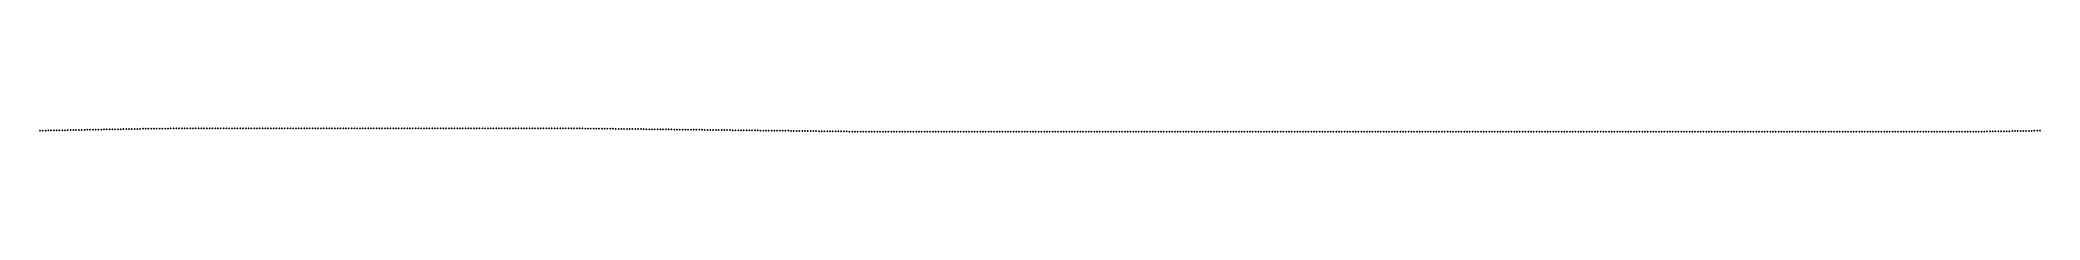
# Model space of a CAD drawing. Header units: metres. Extents: x 0 to 360, y 0 to 0.
import ezdxf

# ---------------------------------------------------------------- set-up
doc = ezdxf.new("R2010")
doc.units = ezdxf.units.M

msp = doc.modelspace()

# ---------------------------------------------------------------- linework, layer by layer
for p in [(0, 0.01), (0.5, 0.02), (1, 0.02), (1.5, 0.03), (2, 0.04), (2.5, 0.05), (3, 0.05), (3.5, 0.06), (4, 0.07), (4.5, 0.08), (5, 0.09), (5.5, 0.1), (6, 0.11), (6.5, 0.12), (7, 0.13), (7.5, 0.14), (8, 0.14), (8.5, 0.15), (9, 0.16), (9.5, 0.17), (10, 0.18), (10.5, 0.19), (11, 0.2), (11.5, 0.21), (12, 0.22), (12.5, 0.23), (13, 0.23), (13.5, 0.24), (14, 0.25), (14.5, 0.26), (15, 0.27), (15.5, 0.28), (16, 0.29), (16.5, 0.3), (17, 0.3), (17.5, 0.31), (18, 0.32), (18.5, 0.33), (19, 0.33), (19.5, 0.34), (20, 0.35), (20.5, 0.35), (21, 0.36), (21.5, 0.37), (22, 0.37), (22.5, 0.38), (23, 0.38), (23.5, 0.39), (24, 0.39), (24.5, 0.4), (25, 0.4), (25.5, 0.4), (26, 0.41), (26.5, 0.41), (27, 0.41), (27.5, 0.42), (28, 0.42), (28.5, 0.42), (29, 0.42), (29.5, 0.43), (30, 0.43), (30.5, 0.43), (31, 0.43), (31.5, 0.43), (32, 0.43), (32.5, 0.43), (33, 0.43), (33.5, 0.43), (34, 0.43), (34.5, 0.43), (35, 0.43), (35.5, 0.43), (36, 0.43), (36.5, 0.43), (37, 0.43), (37.5, 0.43), (38, 0.43), (38.5, 0.43), (39, 0.43), (39.5, 0.43), (40, 0.43), (40.5, 0.43), (41, 0.43), (41.5, 0.43), (42, 0.43), (42.5, 0.43), (43, 0.43), (43.5, 0.43), (44, 0.43), (44.5, 0.43), (45, 0.43), (45.5, 0.43), (46, 0.43), (46.5, 0.43), (47, 0.43), (47.5, 0.43), (48, 0.43), (48.5, 0.43), (49, 0.43), (49.5, 0.43), (50, 0.43), (50.5, 0.43), (51, 0.43), (51.5, 0.43), (52, 0.43), (52.5, 0.43), (53, 0.43), (53.5, 0.43), (54, 0.43), (54.5, 0.43), (55, 0.43), (55.5, 0.43), (56, 0.43), (56.5, 0.43), (57, 0.43), (57.5, 0.43), (58, 0.43), (58.5, 0.43), (59, 0.43), (59.5, 0.43), (60, 0.43), (60.5, 0.43), (61, 0.43), (61.5, 0.43), (62, 0.43), (62.5, 0.43), (63, 0.43), (63.5, 0.43), (64, 0.43), (64.5, 0.43), (65, 0.43), (65.5, 0.43), (66, 0.43), (66.5, 0.43), (67, 0.43), (67.5, 0.43), (68, 0.43), (68.5, 0.43), (69, 0.43), (69.5, 0.43), (70, 0.43), (70.5, 0.43), (71, 0.43), (71.5, 0.43), (72, 0.43), (72.5, 0.43), (73, 0.43), (73.5, 0.43), (74, 0.43), (74.5, 0.43), (75, 0.43), (75.5, 0.43), (76, 0.43), (76.5, 0.43), (77, 0.43), (77.5, 0.43), (78, 0.43), (78.5, 0.43), (79, 0.43), (79.5, 0.43), (80, 0.43), (80.5, 0.43), (81, 0.43), (81.5, 0.43), (82, 0.43), (82.5, 0.43), (83, 0.43), (83.5, 0.43), (84, 0.43), (84.5, 0.43), (85, 0.43), (85.5, 0.43), (86, 0.43), (86.5, 0.43), (87, 0.43), (87.5, 0.43), (88, 0.43), (88.5, 0.43), (89, 0.43), (89.5, 0.43), (90, 0.43), (90.5, 0.43), (91, 0.43), (91.5, 0.43), (92, 0.42), (92.5, 0.42), (93, 0.42), (93.5, 0.42), (94, 0.41), (94.5, 0.41), (95, 0.41), (95.5, 0.41), (96, 0.4), (96.5, 0.4), (97, 0.39), (97.5, 0.39), (98, 0.38), (98.5, 0.38), (99, 0.37), (99.5, 0.37), (100, 0.36), (100.5, 0.36), (101, 0.35), (101.5, 0.35), (102, 0.34), (102.5, 0.33), (103, 0.33), (103.5, 0.32), (104, 0.32), (104.5, 0.31), (105, 0.31), (105.5, 0.3), (106, 0.29), (106.5, 0.29), (107, 0.28), (107.5, 0.28), (108, 0.27), (108.5, 0.27), (109, 0.26), (109.5, 0.25), (110, 0.25), (110.5, 0.24), (111, 0.24), (111.5, 0.23), (112, 0.23), (112.5, 0.22), (113, 0.21), (113.5, 0.21), (114, 0.2), (114.5, 0.2), (115, 0.19), (115.5, 0.19), (116, 0.18), (116.5, 0.17), (117, 0.17), (117.5, 0.16), (118, 0.16), (118.5, 0.15), (119, 0.15), (119.5, 0.14), (120, 0.13), (120.5, 0.13), (121, 0.12), (121.5, 0.12), (122, 0.11), (122.5, 0.1), (123, 0.1), (123.5, 0.09), (124, 0.09), (124.5, 0.08), (125, 0.08), (125.5, 0.07), (126, 0.06), (126.5, 0.06), (127, 0.05), (127.5, 0.05), (128, 0.04), (128.5, 0.04), (129, 0.03), (129.5, 0.02), (130, 0.02), (130.5, 0.01), (131, 0.01), (131.5, 0), (132, 0), (132.5, -0.01), (133, -0.02), (133.5, -0.02), (134, -0.03), (134.5, -0.03), (135, -0.04), (135.5, -0.04), (136, -0.05), (136.5, -0.06), (137, -0.06), (137.5, -0.07), (138, -0.07), (138.5, -0.08), (139, -0.08), (139.5, -0.09), (140, -0.1), (140.5, -0.1), (141, -0.11), (141.5, -0.11), (142, -0.12), (142.5, -0.12), (143, -0.13), (143.5, -0.14), (144, -0.14), (144.5, -0.15), (145, -0.15), (145.5, -0.16), (146, -0.16), (146.5, -0.17), (147, -0.17), (147.5, -0.17), (148, -0.18), (148.5, -0.18), (149, -0.18), (149.5, -0.19), (150, -0.19), (150.5, -0.19), (151, -0.19), (151.5, -0.2), (152, -0.2), (152.5, -0.2), (153, -0.2), (153.5, -0.2), (154, -0.2), (154.5, -0.2), (155, -0.2), (155.5, -0.2), (156, -0.2), (156.5, -0.2), (157, -0.2), (157.5, -0.2), (158, -0.2), (158.5, -0.2), (159, -0.2), (159.5, -0.2), (160, -0.2), (160.5, -0.2), (161, -0.2), (161.5, -0.2), (162, -0.2), (162.5, -0.2), (163, -0.2), (163.5, -0.2), (164, -0.2), (164.5, -0.2), (165, -0.2), (165.5, -0.2), (166, -0.2), (166.5, -0.2), (167, -0.2), (167.5, -0.2), (168, -0.2), (168.5, -0.2), (169, -0.2), (169.5, -0.2), (170, -0.2), (170.5, -0.2), (171, -0.2), (171.5, -0.2), (172, -0.2), (172.5, -0.2), (173, -0.2), (173.5, -0.2), (174, -0.2), (174.5, -0.2), (175, -0.2), (175.5, -0.2), (176, -0.2), (176.5, -0.2), (177, -0.2), (177.5, -0.2), (178, -0.2), (178.5, -0.2), (179, -0.2), (179.5, -0.2), (180, -0.2), (180.5, -0.2), (181, -0.2), (181.5, -0.2), (182, -0.2), (182.5, -0.2), (183, -0.2), (183.5, -0.2), (184, -0.2), (184.5, -0.2), (185, -0.2), (185.5, -0.2), (186, -0.2), (186.5, -0.2), (187, -0.2), (187.5, -0.2), (188, -0.2), (188.5, -0.2), (189, -0.2), (189.5, -0.2), (190, -0.2), (190.5, -0.2), (191, -0.2), (191.5, -0.2), (192, -0.2), (192.5, -0.2), (193, -0.2), (193.5, -0.2), (194, -0.2), (194.5, -0.2), (195, -0.2), (195.5, -0.2), (196, -0.2), (196.5, -0.2), (197, -0.2), (197.5, -0.2), (198, -0.2), (198.5, -0.2), (199, -0.2), (199.5, -0.2), (200, -0.2), (200.5, -0.2), (201, -0.2), (201.5, -0.2), (202, -0.2), (202.5, -0.2), (203, -0.2), (203.5, -0.2), (204, -0.2), (204.5, -0.2), (205, -0.2), (205.5, -0.2), (206, -0.2), (206.5, -0.2), (207, -0.2), (207.5, -0.2), (208, -0.2), (208.5, -0.2), (209, -0.2), (209.5, -0.2), (210, -0.2), (210.5, -0.2), (211, -0.2), (211.5, -0.2), (212, -0.2), (212.5, -0.2), (213, -0.2), (213.5, -0.2), (214, -0.2), (214.5, -0.2), (215, -0.2), (215.5, -0.2), (216, -0.2), (216.5, -0.2), (217, -0.2), (217.5, -0.2), (218, -0.2), (218.5, -0.2), (219, -0.2), (219.5, -0.2), (220, -0.2), (220.5, -0.2), (221, -0.2), (221.5, -0.2), (222, -0.2), (222.5, -0.2), (223, -0.2), (223.5, -0.2), (224, -0.2), (224.5, -0.2), (225, -0.2), (225.5, -0.2), (226, -0.2), (226.5, -0.2), (227, -0.2), (227.5, -0.2), (228, -0.2), (228.5, -0.2), (229, -0.2), (229.5, -0.2), (230, -0.2), (230.5, -0.2), (231, -0.2), (231.5, -0.2), (232, -0.2), (232.5, -0.2), (233, -0.2), (233.5, -0.2), (234, -0.2), (234.5, -0.2), (235, -0.2), (235.5, -0.2), (236, -0.2), (236.5, -0.2), (237, -0.2), (237.5, -0.2), (238, -0.2), (238.5, -0.2), (239, -0.2), (239.5, -0.2), (240, -0.2), (240.5, -0.2), (241, -0.2), (241.5, -0.2), (242, -0.2), (242.5, -0.2), (243, -0.2), (243.5, -0.2), (244, -0.2), (244.5, -0.2), (245, -0.2), (245.5, -0.2), (246, -0.2), (246.5, -0.2), (247, -0.2), (247.5, -0.2), (248, -0.2), (248.5, -0.2), (249, -0.2), (249.5, -0.2), (250, -0.2), (250.5, -0.2), (251, -0.2), (251.5, -0.2), (252, -0.2), (252.5, -0.2), (253, -0.2), (253.5, -0.2), (254, -0.2), (254.5, -0.2), (255, -0.2), (255.5, -0.2), (256, -0.2), (256.5, -0.2), (257, -0.2), (257.5, -0.2), (258, -0.2), (258.5, -0.2), (259, -0.2), (259.5, -0.2), (260, -0.2), (260.5, -0.2), (261, -0.2), (261.5, -0.2), (262, -0.2), (262.5, -0.2), (263, -0.2), (263.5, -0.2), (264, -0.2), (264.5, -0.2), (265, -0.2), (265.5, -0.2), (266, -0.2), (266.5, -0.2), (267, -0.2), (267.5, -0.2), (268, -0.2), (268.5, -0.2), (269, -0.2), (269.5, -0.2), (270, -0.2), (270.5, -0.2), (271, -0.2), (271.5, -0.2), (272, -0.2), (272.5, -0.2), (273, -0.2), (273.5, -0.2), (274, -0.2), (274.5, -0.2), (275, -0.2), (275.5, -0.2), (276, -0.2), (276.5, -0.2), (277, -0.2), (277.5, -0.2), (278, -0.2), (278.5, -0.2), (279, -0.2), (279.5, -0.2), (280, -0.2), (280.5, -0.2), (281, -0.2), (281.5, -0.2), (282, -0.2), (282.5, -0.2), (283, -0.2), (283.5, -0.2), (284, -0.2), (284.5, -0.2), (285, -0.2), (285.5, -0.2), (286, -0.2), (286.5, -0.2), (287, -0.2), (287.5, -0.2), (288, -0.2), (288.5, -0.2), (289, -0.2), (289.5, -0.2), (290, -0.2), (290.5, -0.2), (291, -0.2), (291.5, -0.2), (292, -0.2), (292.5, -0.2), (293, -0.2), (293.5, -0.2), (294, -0.2), (294.5, -0.2), (295, -0.2), (295.5, -0.2), (296, -0.2), (296.5, -0.2), (297, -0.2), (297.5, -0.2), (298, -0.2), (298.5, -0.2), (299, -0.2), (299.5, -0.2), (300, -0.2), (300.5, -0.2), (301, -0.2), (301.5, -0.2), (302, -0.2), (302.5, -0.2), (303, -0.2), (303.5, -0.2), (304, -0.2), (304.5, -0.2), (305, -0.2), (305.5, -0.2), (306, -0.2), (306.5, -0.2), (307, -0.2), (307.5, -0.2), (308, -0.2), (308.5, -0.2), (309, -0.2), (309.5, -0.2), (310, -0.2), (310.5, -0.2), (311, -0.2), (311.5, -0.2), (312, -0.2), (312.5, -0.2), (313, -0.2), (313.5, -0.2), (314, -0.2), (314.5, -0.2), (315, -0.2), (315.5, -0.2), (316, -0.2), (316.5, -0.2), (317, -0.2), (317.5, -0.2), (318, -0.2), (318.5, -0.2), (319, -0.2), (319.5, -0.2), (320, -0.2), (320.5, -0.2), (321, -0.2), (321.5, -0.2), (322, -0.2), (322.5, -0.2), (323, -0.2), (323.5, -0.2), (324, -0.2), (324.5, -0.2), (325, -0.2), (325.5, -0.2), (326, -0.2), (326.5, -0.2), (327, -0.2), (327.5, -0.2), (328, -0.2), (328.5, -0.2), (329, -0.2), (329.5, -0.2), (330, -0.2), (330.5, -0.2), (331, -0.2), (331.5, -0.2), (332, -0.2), (332.5, -0.2), (333, -0.2), (333.5, -0.2), (334, -0.2), (334.5, -0.2), (335, -0.2), (335.5, -0.2), (336, -0.2), (336.5, -0.2), (337, -0.2), (337.5, -0.2), (338, -0.2), (338.5, -0.2), (339, -0.2), (339.5, -0.2), (340, -0.2), (340.5, -0.2), (341, -0.2), (341.5, -0.2), (342, -0.2), (342.5, -0.2), (343, -0.2), (343.5, -0.2), (344, -0.19), (344.5, -0.19), (345, -0.19), (345.5, -0.19), (346, -0.18), (346.5, -0.18), (347, -0.18), (347.5, -0.17), (348, -0.17), (348.5, -0.16), (349, -0.16), (349.5, -0.16), (350, -0.15), (350.5, -0.15), (351, -0.14), (351.5, -0.13), (352, -0.13), (352.5, -0.12), (353, -0.11), (353.5, -0.11), (354, -0.1), (354.5, -0.09), (355, -0.09), (355.5, -0.08), (356, -0.07), (356.5, -0.06), (357, -0.05), (357.5, -0.04), (358, -0.04), (358.5, -0.03), (359, -0.02), (359.5, -0.01)]:
    msp.add_point(p)

doc.saveas('drawing.dxf')
